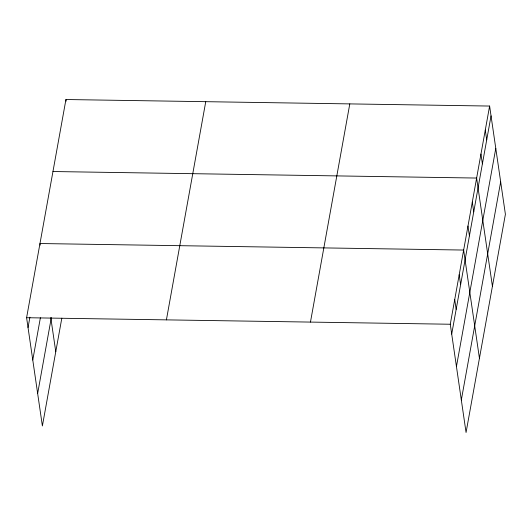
<?xml version="1.0" encoding="UTF-8"?>
<svg xmlns="http://www.w3.org/2000/svg" width="532" height="532" viewBox="0 0 532 532"><rect width="100%" height="100%" fill="white"/><g stroke="black" fill="none" stroke-linecap="round" stroke-linejoin="round"><path stroke-width="0.8" d="M61.825 318.163L42.387 425.946L26.6 317.717L65.941 99.524L489.613 106.054L505.4 214.283L466.059 432.476L450.272 324.241L489.613 106.054M28.036 327.546L29.905 317.178M32.771 360.018L40.392 317.744M37.652 393.474L51.318 317.69M166.41 319.872L205.751 101.679M310.462 322.086L349.797 103.9M451.708 334.069L491.043 115.883M456.443 366.548L495.784 148.355M461.324 400.004L500.665 181.811M52.961 171.53L476.625 178.054L492.419 286.289M26.6 317.717L450.272 324.241M485.284 130.054L486.72 139.883M480.955 154.054L482.391 163.883M472.303 202.054L473.733 211.882M467.974 226.053L469.41 235.889M479.438 358.289L463.645 250.053L39.973 243.53L40.213 245.166M459.189 274.785L460.619 284.613M454.727 299.516L456.163 309.345M65.941 99.524L66.181 101.166M50.793 317.657L55.767 351.765"/></g></svg>
